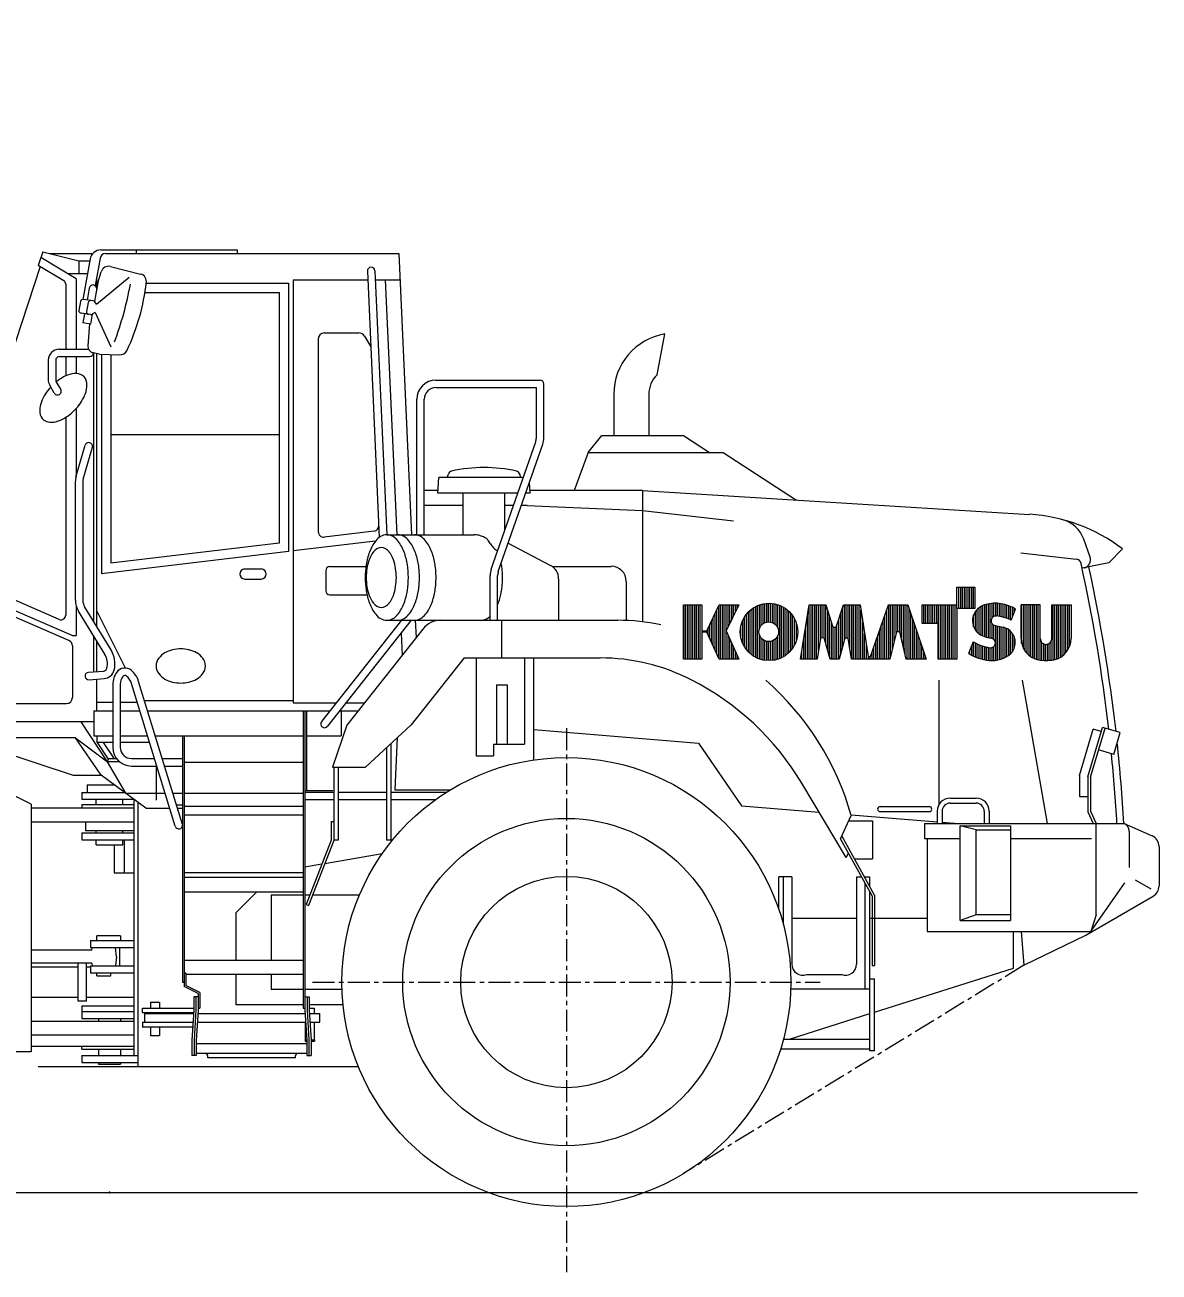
# Model space of a CAD drawing. Header units: millimetres. Extents: x -14999406 to 535, y -382 to 520.
# Drawn here: x 125 to 534.5, y -381.9 to 68.3 of the extents above; entities that cross this region are included whole.
import ezdxf
from ezdxf.enums import TextEntityAlignment as Align

# ---------------------------------------------------------------- set-up
doc = ezdxf.new("R2010")
doc.units = ezdxf.units.MM
doc.header["$LTSCALE"] = 0.25
doc.header["$PDSIZE"] = 1
doc.linetypes.add('CENTER', pattern=[50.8, 31.75, -6.35, 6.35, -6.35])
doc.layers.add('Layer0016', color=7, linetype='Continuous')
doc.layers.add('Layer0024', color=7, linetype='Continuous')
doc.styles.add('dcStyle0', font='txt.shx', dxfattribs={"bigfont": 'bigfont'})
doc.dimstyles.new('dc_Ang01', dxfattribs={"dimtxt": 20, "dimasz": 3.000002, "dimexe": 1, "dimexo": 1, "dimgap": 1.000001, "dimtad": 3, "dimdsep": 46, "dimtxsty": 'dcStyle0', "dimblk1": 'OPEN30', "dimblk2": 'OPEN30', "dimsah": 1, "dimcen": 0.09, "dimclrd": 7, "dimclre": 7, "dimclrt": 7, "dimadec": 0, "dimazin": 2, "dimtfac": 1, "dimtdec": 4, "dimtmove": 0, "dimatfit": 3, "dimfxl": 1, "dimarcsym": 1})

# ---------------------------------------------------------------- blocks, each defined once
blk = doc.blocks.new('DC_GROUP_ＤＸＦ１９_5')
at = {"layer": 'Layer0024', "color": 7, "linetype": 'Continuous', "lineweight": 13}
for centre, radius, start, end in [((180.73, -167.45), 10.48, 103.3485, 119.691), ((181.26, -169.47), 12.56, 89.9244, 103.5527), ((181.29, -169.47), 12.56, 76.4459, 90.0743), ((181.81, -167.45), 10.48, 60.3071, 76.6501), ((177.06, -163.14), 4.71, 142.8458, 179.2174), ((179.08, -164.66), 7.24, 119.3042, 142.9553), ((183.46, -164.66), 7.24, 37.0431, 60.6938), ((185.49, -163.14), 4.71, 0.7824, 37.1526), ((177.06, -163.01), 4.71, 180.7824, 217.1526), ((179.08, -161.49), 7.24, 217.0431, 240.6938), ((183.46, -161.49), 7.24, 299.3042, 322.9553), ((185.49, -163.01), 4.71, 322.8458, 359.2174), ((180.73, -158.7), 10.48, 240.3071, 256.6501), ((181.26, -156.68), 12.56, 256.4459, 270.0743), ((181.29, -156.68), 12.56, 269.9244, 283.5527), ((181.81, -158.7), 10.48, 283.3485, 299.691)]:
    blk.add_arc(centre, radius, start, end, dxfattribs=at)
blk = doc.blocks.new('DC_GROUP_ＤＸＦ１９_6')
at = {"layer": 'Layer0024', "color": 7, "linetype": 'Continuous', "lineweight": 13}
for centre, radius, start, end in [((253.91, -124.11), 3.77, 93.7475, 143.5445), ((253.42, -124.11), 3.77, 36.4564, 86.2567), ((264.9, -130.43), 16.62, 159.9102, 171.2146), ((258.45, -127.96), 9.72, 141.2035, 160.5331), ((248.87, -127.96), 9.72, 19.4668, 38.7976), ((242.43, -130.43), 16.62, 8.7851, 20.0897), ((269.02, -131.14), 20.81, 171.028, 180.0587), ((238.3, -131.14), 20.81, 359.9413, 8.9717), ((269.02, -131.18), 20.81, 179.9413, 188.9717), ((264.9, -131.88), 16.62, 188.7851, 200.0897), ((242.43, -131.88), 16.62, 339.9102, 351.2146), ((238.3, -131.18), 20.81, 351.028, 0.0587), ((258.45, -134.35), 9.72, 199.4668, 218.7976), ((248.87, -134.35), 9.72, 321.2035, 340.5331), ((253.91, -138.2), 3.77, 216.4564, 266.2567), ((253.42, -138.2), 3.77, 273.7475, 323.5445)]:
    blk.add_arc(centre, radius, start, end, dxfattribs=at)
blk = doc.blocks.new('DC_GROUP_ＤＸＦ１９_7')
at = {"layer": 'Layer0024', "color": 7, "linetype": 'Continuous', "lineweight": 13}
for centre, radius, start, end in [((256.01, -121.09), 5.39, 93.7475, 143.5445), ((255.31, -121.09), 5.39, 36.4564, 86.2567), ((262.5, -126.59), 13.89, 141.2035, 160.5331), ((248.82, -126.59), 13.89, 19.4668, 38.7976), ((271.71, -130.12), 23.75, 159.9102, 171.2148), ((239.61, -130.12), 23.75, 8.7851, 20.0897), ((277.61, -131.13), 29.73, 171.0283, 180.0587), ((233.72, -131.13), 29.73, 359.9413, 8.9717), ((277.61, -131.19), 29.73, 179.9413, 188.9717), ((233.72, -131.19), 29.73, 351.0283, 0.0587), ((271.71, -132.2), 23.75, 188.7851, 200.0897), ((239.61, -132.2), 23.75, 339.9102, 351.2148), ((262.5, -135.73), 13.89, 199.4668, 218.7976), ((248.82, -135.73), 13.89, 321.2035, 340.5331), ((256.01, -141.22), 5.39, 216.4564, 266.2567), ((255.31, -141.22), 5.39, 273.7475, 323.5445)]:
    blk.add_arc(centre, radius, start, end, dxfattribs=at)
blk = doc.blocks.new('DC_GROUP_ＤＸＦ１９_11')
at = {"layer": 'Layer0016', "color": 7, "linetype": 'Continuous', "lineweight": 18}
for centre, radius, start, end in [((259.61, -120.06), 4.35, 58.4067, 89.2931), ((258.2, -122.37), 7.06, 39.4388, 58.4629), ((254.76, -125.28), 11.56, 28.1583, 39.7717), ((250.23, -127.76), 16.72, 20.2861, 28.3147), ((245.58, -129.5), 21.69, 14.168, 20.3576), ((241.53, -130.54), 25.87, 9.0163, 14.2051), ((238.58, -131.03), 28.86, 4.3883, 9.0386), ((237.02, -131.15), 30.42, 359.9923, 4.4043), ((238.58, -131.29), 28.86, 350.9598, 355.6103), ((237.02, -131.16), 30.42, 355.5943, 0.0065), ((245.58, -132.81), 21.68, 339.6405, 345.8303), ((241.53, -131.77), 25.87, 345.7933, 350.9821), ((254.76, -137.03), 11.56, 320.2254, 331.8394), ((250.23, -134.56), 16.72, 331.683, 339.712), ((259.61, -142.26), 4.35, 270.7045, 301.5895), ((258.2, -139.94), 7.05, 301.5335, 320.5583)]:
    blk.add_arc(centre, radius, start, end, dxfattribs=at)
blk = doc.blocks.new('DC_GROUP_ＤＸＦ１９_12')
at = {"layer": 'Layer0016', "color": 7, "linetype": 'Continuous', "lineweight": 18}
for centre, radius, start, end in [((144.21, -68.45), 11.04, 101.9068, 118.3434), ((143.19, -63.13), 5.62, 70.7129, 102.9784), ((143.78, -61.08), 3.51, 16.9311, 68.7387), ((147.86, -74.82), 18.39, 137.4493, 147.3202), ((146.55, -73.01), 16.17, 117.9956, 129.2216), ((141.03, -61.83), 6.35, 347.5845, 16.1687), ((144.91, -72.98), 14.91, 147.146, 159.3205), ((131.17, -58.72), 16.78, 322.7822, 333.5995), ((135.54, -60.82), 11.94, 333.306, 348.5115), ((134.86, -71.05), 4.54, 176.9327, 216.8882), ((139.73, -71.11), 9.41, 158.8386, 178.1313), ((130.24, -58.37), 17.71, 303.1919, 313.4424), ((129.43, -57.45), 18.93, 313.3251, 322.9134), ((134.13, -71.28), 3.82, 220.7199, 268.1782), ((134.36, -67.29), 7.82, 267.4267, 290.6319), ((132.51, -61.93), 13.49, 289.9581, 303.4135)]:
    blk.add_arc(centre, radius, start, end, dxfattribs=at)
blk = doc.blocks.new('DC_GROUP_ＤＸＦ１９_13')
at = {"layer": 'Layer0016', "color": 7, "linetype": 'Continuous', "lineweight": 18}
for centre, radius, start, end in [((269.95, -130.82), 27.47, 8.2335, 10.2209), ((268.84, -130.99), 28.6, 6.3257, 8.2349), ((267.95, -131.08), 29.49, 4.4753, 6.3269), ((267.31, -131.14), 30.13, 2.6642, 4.4763), ((266.93, -131.15), 30.52, 0.8761, 2.6652), ((268.85, -131.33), 28.58, 351.7345, 353.6448), ((267.97, -131.23), 29.48, 353.6436, 355.4962), ((267.32, -131.18), 30.12, 355.4951, 357.3078), ((266.93, -131.16), 30.51, 357.3069, 359.0963), ((266.8, -131.16), 30.65, 359.0953, 0.877), ((276.27, -133.05), 20.96, 340.4464, 343.0513), ((274.48, -132.5), 22.84, 343.0481, 345.439), ((272.81, -132.06), 24.56, 345.4365, 347.6595), ((271.29, -131.73), 26.11, 347.6575, 349.7488), ((269.97, -131.49), 27.45, 349.7472, 351.7359), ((278.15, -133.72), 18.97, 337.5722, 340.4507)]:
    blk.add_arc(centre, radius, start, end, dxfattribs=at)
blk = doc.blocks.new('DC_GROUP_ＤＸＦ１９_14')
at = {"layer": 'Layer0016', "color": 7, "linetype": 'Continuous', "lineweight": 18}
for centre, radius, start, end in [((265.61, -120.06), 4.35, 58.4067, 89.2931), ((264.2, -122.37), 7.06, 39.4388, 58.4629), ((260.76, -125.28), 11.56, 28.1583, 39.7717), ((256.23, -127.76), 16.72, 20.2861, 28.3147), ((251.58, -129.5), 21.69, 14.168, 20.3576), ((247.53, -130.54), 25.87, 9.0163, 14.2051), ((244.58, -131.03), 28.86, 4.3883, 9.0386), ((243.02, -131.15), 30.42, 359.9923, 4.4043), ((244.58, -131.29), 28.86, 350.9598, 355.6103), ((243.02, -131.16), 30.42, 355.5943, 0.0065), ((251.58, -132.81), 21.68, 339.6405, 345.8303), ((247.53, -131.77), 25.87, 345.7933, 350.9821), ((260.76, -137.03), 11.56, 320.2254, 331.8394), ((256.23, -134.56), 16.72, 331.683, 339.712), ((265.61, -142.26), 4.35, 270.7045, 301.5895), ((264.2, -139.94), 7.05, 301.5335, 320.5583)]:
    blk.add_arc(centre, radius, start, end, dxfattribs=at)
blk = doc.blocks.new('DC_GROUP_ＤＸＦ１９_15')
at = {"layer": 'Layer0016', "color": 7, "linetype": 'Continuous', "lineweight": 18}
for centre, radius, start, end in [((289.66, -142.68), 3.93, 270.0008, 273.3896), ((289.66, -142.64), 3.96, 273.3912, 276.7539), ((289.65, -142.58), 4.02, 276.7554, 280.067), ((289.64, -142.49), 4.11, 280.0683, 283.3065), ((289.61, -142.38), 4.23, 283.3076, 286.4534), ((289.57, -142.23), 4.38, 286.4542, 289.4925), ((289.51, -142.06), 4.56, 289.4931, 292.4129), ((289.43, -141.87), 4.76, 292.4132, 295.2066), ((289.33, -141.67), 4.99, 295.2068, 297.8704), ((289.21, -141.44), 5.25, 297.8704, 300.4044), ((289.07, -141.2), 5.53, 300.4042, 302.81), ((288.9, -140.94), 5.83, 302.8098, 305.0909), ((288.72, -140.68), 6.16, 305.0906, 307.2511), ((288.51, -140.4), 6.5, 307.2508, 309.2966), ((288.28, -140.12), 6.87, 309.2962, 311.2341), ((288.03, -139.83), 7.25, 311.2337, 313.0699)]:
    blk.add_arc(centre, radius, start, end, dxfattribs=at)
blk = doc.blocks.new('DC_GROUP_ＤＸＦ１９_16')
at = {"layer": 'Layer0016', "color": 7, "linetype": 'Continuous', "lineweight": 18}
for centre, radius, start, end in [((287.05, -124.01), 8.3, 77.419, 90.0002), ((287.06, -123.95), 8.23, 64.757, 77.4401), ((288.23, -121.62), 5.63, 46.7837, 65.3309), ((287.24, -122.17), 6.71, 28.343, 43.8953), ((299.73, -115.43), 7.48, 208.3703, 222.335), ((298.54, -116.08), 6.17, 225.3264, 242.2463)]:
    blk.add_arc(centre, radius, start, end, dxfattribs=at)
blk = doc.blocks.new('DC_GROUP_ＤＸＦ１９_17')
at = {"layer": 'Layer0016', "color": 7, "linetype": 'Continuous', "lineweight": 18}
for p, q in [((495.79, -153.22), (495.79, -141.02)), ((495.79, -141.02), (502.74, -141.02))]:
    blk.add_line(p, q, dxfattribs=at)
blk = doc.blocks.new('DC_GROUP_ＤＸＦ１９_18')
at = {"layer": 'Layer0016', "color": 7, "linetype": 'Continuous', "lineweight": 18}
blk.add_line((484.67, -153.11), (484.67, -141.02), dxfattribs=at)
blk = doc.blocks.new('DC_GROUP_ＤＸＦ１９_19')
at = {"layer": 'Layer0016', "color": 7, "linetype": 'Continuous', "lineweight": 18}
blk.add_line((502.74, -141.02), (502.74, -153.11), dxfattribs=at)
blk = doc.blocks.new('DC_GROUP_ＤＸＦ１９_20')
at = {"layer": 'Layer0016', "color": 7, "linetype": 'Continuous', "lineweight": 18}
for p, q in [((461.44, -141.02), (461.44, -134.62)), ((461.44, -134.62), (467.96, -134.62)), ((467.96, -134.62), (467.96, -142.34)), ((449.02, -147.81), (449.02, -141.02)), ((449.02, -141.02), (461.44, -141.02)), ((467.96, -142.34), (461.44, -142.34)), ((461.44, -142.34), (461.44, -160.58)), ((454.7, -147.81), (449.02, -147.81)), ((454.7, -160.58), (454.7, -147.81)), ((461.44, -160.58), (454.7, -160.58))]:
    blk.add_line(p, q, dxfattribs=at)
blk = doc.blocks.new('DC_GROUP_ＤＸＦ１９_21')
at = {"layer": 'Layer0016', "color": 7, "linetype": 'Continuous', "lineweight": 18}
for p, q in [((405.07, -160.58), (408.16, -141.02)), ((408.16, -141.02), (414.22, -141.02)), ((414.22, -141.02), (416.68, -149.07)), ((417.91, -149.08), (420.5, -141.02)), ((420.5, -141.02), (426.57, -141.02)), ((426.57, -141.02), (429.5, -159.65)), ((430.32, -159.72), (436.77, -141.02)), ((436.77, -141.02), (443.81, -141.02)), ((443.81, -141.02), (450.42, -160.58)), ((412.3, -153.02), (411.02, -160.58)), ((413.58, -152.98), (412.3, -153.02)), ((415.72, -160.58), (413.58, -152.98)), ((416.68, -149.07), (417.91, -149.08)), ((421.01, -152.99), (419.05, -160.58)), ((422.25, -153.03), (421.01, -152.99)), ((423.44, -160.58), (422.25, -153.03)), ((439.67, -150.79), (437.33, -160.58)), ((440.91, -150.79), (439.67, -150.79)), ((443.24, -160.58), (440.91, -150.79)), ((411.02, -160.58), (405.07, -160.58)), ((419.05, -160.58), (415.72, -160.58)), ((437.33, -160.58), (423.44, -160.58)), ((429.5, -159.65), (430.32, -159.72)), ((450.42, -160.58), (443.24, -160.58))]:
    blk.add_line(p, q, dxfattribs=at)
blk = doc.blocks.new('DC_GROUP_ＤＸＦ１９_22')
at = {"layer": 'Layer0016', "color": 7, "linetype": 'Continuous', "lineweight": 18}
for p, q in [((491.62, -141.02), (484.67, -141.02)), ((491.62, -153.22), (491.62, -141.02))]:
    blk.add_line(p, q, dxfattribs=at)
blk = doc.blocks.new('DC_GROUP_ＤＸＦ１９_23')
at = {"layer": 'Layer0016', "color": 7, "linetype": 'Continuous', "lineweight": 18}
for p, q in [((362.74, -160.58), (362.74, -141.02)), ((362.74, -141.02), (369.39, -141.02)), ((369.39, -141.02), (369.39, -150.34)), ((371.27, -150.34), (375.63, -141.02)), ((375.63, -141.02), (382.77, -141.02)), ((382.77, -141.02), (378.23, -150.4)), ((369.39, -150.34), (371.27, -150.34)), ((371.27, -150.91), (369.39, -150.91)), ((369.39, -150.91), (369.39, -160.58)), ((375.63, -160.58), (371.27, -150.91)), ((378.23, -150.4), (382.77, -160.58)), ((369.39, -160.58), (362.74, -160.58)), ((382.77, -160.58), (375.63, -160.58))]:
    blk.add_line(p, q, dxfattribs=at)
blk = doc.blocks.new('DC_GROUP_ＤＸＦ１９_4')
at = {"layer": 'Layer0024', "color": 7, "linetype": 'Continuous', "lineweight": 18}
for p, q in [((152.44, -12.85), (201.58, -12.85)), ((165.12, -12.85), (165.12, -14.21)), ((201.58, -12.85), (201.58, -14.21)), ((131.4, -13.58), (129.8, -18.46)), ((143.5, -23.34), (130.73, -15.64)), ((131.4, -13.58), (144.48, -16.83)), ((133.93, -14.21), (149.44, -14.21)), ((144.48, -16.83), (144.48, -21.42)), ((144.48, -16.83), (148.38, -16.83)), ((148.51, -16.13), (145.85, -30.77)), ((152.12, -15.85), (150.32, -25.75)), ((154.08, -14.21), (260.04, -14.21)), ((260.04, -14.21), (264.57, -115.71)), ((130.49, -18.87), (94.06, -129.72)), ((139.06, -24.04), (129.8, -18.46)), ((140.31, -21.42), (147.55, -21.42)), ((151.33, -24.71), (152.52, -20.77)), ((155.85, -18.88), (166.73, -21.58)), ((248.66, -20.52), (252.95, -116.68)), ((251.36, -20.4), (255.61, -115.71)), ((139.74, -25.24), (139.74, -48.7)), ((143.5, -23.34), (143.5, -48.7)), ((148.23, -26.63), (147.44, -30.99)), ((151.33, -24.7), (150.12, -31.37)), ((150.85, -32.48), (162.68, -22.74)), ((150.86, -22.75), (150.86, -27.51)), ((168.98, -24.83), (220.17, -24.83)), ((220.17, -24.83), (220.17, -121.73)), ((221.83, -23.73), (248.8, -23.73)), ((221.83, -23.94), (221.83, -176.23)), ((251.51, -23.73), (260.46, -23.73)), ((255.11, -23.73), (259.22, -115.71)), ((149.65, -31.3), (146.08, -30.8)), ((168.4, -28.23), (216.77, -28.23)), ((216.77, -28.23), (216.77, -118.71)), ((145.07, -31.52), (144.49, -34.71)), ((148.67, -36.25), (145.25, -35.76)), ((146.54, -35.94), (145.95, -39.19)), ((147.81, -31.91), (147.23, -35.1)), ((150.32, -35.44), (149.29, -36.11)), ((150.85, -32.48), (150.25, -31.66)), ((150.32, -35.44), (156.01, -47.91)), ((148.61, -39.67), (145.95, -39.19)), ((148.27, -39.61), (147.71, -47.5)), ((149.25, -36.13), (148.61, -39.67)), ((230.92, -44.99), (230.92, -114.67)), ((233.04, -42.86), (245.5, -42.86)), ((247.61, -44.07), (249.88, -47.91)), ((353.26, -57.93), (356.1, -43.21)), ((137.4, -48.7), (147.93, -48.7)), ((133.4, -52.7), (133.4, -59.74)), ((136.1, -52.7), (136.1, -59.74)), ((137.4, -51.4), (148.35, -51.4)), ((139.74, -51.4), (139.74, -58.36)), ((143.5, -51.4), (143.5, -57.51)), ((151.95, -50.52), (149.62, -50.03)), ((149.7, -50.05), (149.7, -146.92)), ((150.86, -50.29), (150.86, -148.81)), ((151.95, -50.52), (159, -50.78)), ((152.65, -50.54), (152.65, -129.76)), ((156.05, -50.67), (156.05, -125.93)), ((135.58, -64.56), (133.94, -61.74)), ((137.91, -63.2), (136.27, -60.39)), ((273.4, -59.87), (311, -59.87)), ((273.4, -62.57), (309.65, -62.57)), ((309.65, -80.76), (309.65, -62.57)), ((312.35, -80.76), (312.35, -61.22)), ((266.5, -115.71), (266.5, -66.78)), ((269.2, -115.71), (269.2, -66.78)), ((337.61, -64.96), (337.61, -79.91)), ((350.27, -64.96), (350.27, -79.91)), ((143.5, -70.12), (143.5, -94.66)), ((139.74, -73.31), (139.74, -144.69)), ((156.05, -79.48), (216.77, -79.48)), ((328.33, -85.98), (333.26, -79.91)), ((333.26, -79.91), (362.83, -79.91)), ((362.83, -79.91), (372.19, -85.98)), ((143.43, -94.91), (146.74, -83.39)), ((146.02, -95.65), (149.33, -84.14)), ((293.37, -128.14), (309.42, -82.15)), ((295.91, -129.03), (311.96, -83.04)), ((328.33, -85.98), (323.26, -99.79)), ((328.33, -85.98), (377.05, -85.98)), ((377.05, -85.98), (403.59, -103.19)), ((277.43, -95.06), (277.88, -93.8)), ((304.09, -95.06), (303.64, -93.8)), ((143.19, -96.57), (143.19, -139.32)), ((145.89, -96.57), (145.89, -139.32)), ((274.14, -100.74), (274.46, -95.06)), ((304.91, -95.06), (274.49, -95.06)), ((307.38, -100.74), (307.16, -96.81)), ((274.19, -99.79), (269.2, -99.79)), ((302.93, -100.74), (274.14, -100.74)), ((283.18, -115.71), (283.18, -100.74)), ((298.33, -113.91), (298.33, -100.74)), ((307.38, -100.74), (305.79, -100.74)), ((348, -99.79), (307.32, -99.79)), ((348, -99.79), (348, -147.14)), ((348, -99.79), (487.7, -108.34)), ((283.18, -105.19), (269.2, -105.19)), ((301.37, -105.19), (298.33, -105.19)), ((306.29, -105.19), (304.23, -105.19)), ((306.29, -105.19), (348, -106.96)), ((348, -106.96), (380.85, -110.64)), ((251.08, -114.42), (233.04, -116.56)), ((255.66, -115.71), (287.05, -115.71)), ((216.77, -118.71), (156.05, -125.93)), ((251.6, -117.99), (221.83, -121.53)), ((299.51, -118.72), (314.8, -126.79)), ((509.59, -123.82), (507.31, -117.32)), ((521.26, -120.81), (516.32, -125.81)), ((220.17, -121.73), (152.65, -129.76)), ((220.17, -121.73), (152.65, -129.76)), ((484.56, -122.27), (504.61, -124.52)), ((516.32, -125.81), (506.72, -127.82)), ((137.36, -146.25), (94.69, -127.8)), ((204.36, -128.06), (210.32, -128.06)), ((233.61, -128.66), (233.61, -135.9)), ((235.11, -127.16), (248.15, -127.16)), ((292.98, -146.6), (292.98, -130.42)), ((295.68, -146.6), (295.68, -130.42)), ((315.34, -127.12), (336.67, -127.12)), ((142.03, -152.09), (94.55, -131.56)), ((204.36, -131.7), (210.32, -131.7)), ((317.68, -131.57), (317.68, -146.6)), ((342.11, -132.56), (342.11, -146.66)), ((461.54, -142.34), (461.54, -134.62)), ((462.21, -142.34), (462.21, -134.62)), ((462.88, -142.34), (462.88, -134.62)), ((463.54, -142.34), (463.54, -134.62)), ((464.21, -142.34), (464.21, -134.62)), ((464.88, -142.34), (464.88, -134.62)), ((465.54, -142.34), (465.54, -134.62)), ((466.21, -142.34), (466.21, -134.62)), ((466.88, -142.34), (466.88, -134.62)), ((467.54, -142.34), (467.54, -134.62)), ((140.86, -153.87), (101.79, -136.98)), ((235.11, -137.4), (248.55, -137.4)), ((143.5, -141.48), (143.5, -152.09)), ((153.86, -158.84), (144.33, -143.33)), ((156.07, -157.29), (146.63, -141.91)), ((150.86, -143.01), (161.21, -163.81)), ((362.86, -160.58), (362.86, -141.02)), ((363.53, -160.58), (363.53, -141.02)), ((364.2, -160.58), (364.2, -141.02)), ((364.86, -160.58), (364.86, -141.02)), ((365.53, -160.58), (365.53, -141.02)), ((366.2, -160.58), (366.2, -141.02)), ((366.86, -160.58), (366.86, -141.02)), ((367.53, -160.58), (367.53, -141.02)), ((368.2, -160.58), (368.2, -141.02)), ((368.86, -160.58), (368.86, -141.02)), ((374.2, -157.41), (374.2, -144.08)), ((374.86, -158.89), (374.86, -142.65)), ((375.53, -160.37), (375.53, -141.22)), ((376.2, -160.58), (376.2, -141.02)), ((376.87, -160.58), (376.87, -141.02)), ((377.53, -160.58), (377.53, -141.02)), ((378.2, -160.58), (378.2, -141.02)), ((378.87, -149.1), (378.87, -141.02)), ((379.53, -147.72), (379.53, -141.02)), ((380.2, -146.34), (380.2, -141.02)), ((380.87, -144.96), (380.87, -141.02)), ((381.53, -143.58), (381.53, -141.02)), ((382.2, -142.2), (382.2, -141.02)), ((386.2, -157.99), (386.2, -143.61)), ((386.87, -158.62), (386.87, -142.98)), ((387.53, -159.15), (387.53, -142.45)), ((388.2, -159.6), (388.2, -142)), ((388.87, -159.98), (388.87, -141.62)), ((389.53, -160.3), (389.53, -141.3)), ((390.2, -149.54), (390.2, -141.04)), ((390.87, -148.38), (390.87, -140.83)), ((391.53, -147.78), (391.53, -140.66)), ((392.2, -147.42), (392.2, -140.55)), ((392.87, -147.22), (392.87, -140.47)), ((393.53, -147.15), (393.53, -140.44)), ((394.2, -147.2), (394.2, -140.46)), ((394.87, -147.39), (394.87, -140.51)), ((395.53, -147.74), (395.53, -140.62)), ((396.2, -148.31), (396.2, -140.76)), ((396.87, -149.37), (396.87, -140.95)), ((397.53, -160.4), (397.53, -141.2)), ((398.2, -160.11), (398.2, -141.49)), ((398.87, -159.75), (398.87, -141.85)), ((399.53, -159.33), (399.53, -142.27)), ((400.2, -158.83), (400.2, -142.77)), ((400.87, -158.23), (400.87, -143.37)), ((408.2, -160.58), (408.2, -141.02)), ((408.87, -160.58), (408.87, -141.02)), ((409.54, -160.58), (409.54, -141.02)), ((410.2, -160.58), (410.2, -141.02)), ((410.87, -160.58), (410.87, -141.02)), ((411.54, -157.53), (411.54, -141.02)), ((412.2, -153.58), (412.2, -141.02)), ((412.87, -153), (412.87, -141.02)), ((413.54, -152.98), (413.54, -141.02)), ((414.2, -155.2), (414.2, -141.02)), ((414.87, -157.57), (414.87, -143.13)), ((419.54, -158.71), (419.54, -144.02)), ((420.2, -156.12), (420.2, -141.95)), ((420.87, -153.53), (420.87, -141.02)), ((421.54, -153), (421.54, -141.02)), ((422.2, -153.03), (422.2, -141.02)), ((422.87, -156.96), (422.87, -141.02)), ((423.54, -160.58), (423.54, -141.02)), ((424.2, -160.58), (424.2, -141.02)), ((424.87, -160.58), (424.87, -141.02)), ((425.54, -160.58), (425.54, -141.02)), ((426.2, -160.58), (426.2, -141.02)), ((426.87, -160.58), (426.87, -142.95)), ((436.21, -160.58), (436.21, -142.64)), ((436.87, -160.58), (436.87, -141.02)), ((437.54, -159.72), (437.54, -141.02)), ((438.21, -156.93), (438.21, -141.02)), ((438.87, -154.13), (438.87, -141.02)), ((439.54, -151.34), (439.54, -141.02)), ((440.21, -150.79), (440.21, -141.02)), ((440.87, -150.79), (440.87, -141.02)), ((441.54, -153.44), (441.54, -141.02)), ((442.21, -156.23), (442.21, -141.02)), ((442.87, -159.03), (442.87, -141.02)), ((443.54, -160.58), (443.54, -141.02)), ((444.21, -160.58), (444.21, -142.18)), ((449.54, -147.81), (449.54, -141.02)), ((450.21, -147.81), (450.21, -141.02)), ((450.87, -147.81), (450.87, -141.02)), ((451.54, -147.81), (451.54, -141.02)), ((452.21, -147.81), (452.21, -141.02)), ((452.87, -147.81), (452.87, -141.02)), ((453.54, -147.81), (453.54, -141.02)), ((454.21, -147.81), (454.21, -141.02)), ((454.87, -160.58), (454.87, -141.02)), ((455.54, -160.58), (455.54, -141.02)), ((456.21, -160.58), (456.21, -141.02)), ((456.88, -160.58), (456.88, -141.02)), ((457.54, -160.58), (457.54, -141.02)), ((458.21, -160.58), (458.21, -141.02)), ((458.88, -160.58), (458.88, -141.02)), ((459.54, -160.58), (459.54, -141.02)), ((460.21, -160.58), (460.21, -141.02)), ((460.88, -160.58), (460.88, -141.02)), ((468.21, -150.21), (468.21, -143.37)), ((468.88, -151.02), (468.88, -142.57)), ((469.54, -151.52), (469.54, -141.99)), ((470.21, -151.87), (470.21, -141.55)), ((470.88, -152.18), (470.88, -141.23)), ((471.54, -152.44), (471.54, -141)), ((472.21, -152.66), (472.21, -140.83)), ((472.88, -152.84), (472.88, -140.68)), ((473.54, -152.98), (473.54, -140.57)), ((474.21, -145.7), (474.21, -140.49)), ((474.88, -145.18), (474.88, -140.45)), ((475.54, -145.04), (475.54, -140.44)), ((476.21, -145.1), (476.21, -140.47)), ((476.88, -145.19), (476.88, -140.52)), ((477.54, -145.32), (477.54, -140.61)), ((478.21, -145.48), (478.21, -140.74)), ((478.88, -145.66), (478.88, -140.9)), ((479.54, -145.88), (479.54, -141.11)), ((480.21, -146.14), (480.21, -141.35)), ((480.88, -146.43), (480.88, -141.63)), ((481.05, -146.51), (482.63, -142.59)), ((481.54, -145.28), (481.54, -141.95)), ((482.21, -143.63), (482.21, -142.33)), ((484.88, -154.92), (484.88, -141.02)), ((485.55, -156.73), (485.55, -141.02)), ((486.21, -157.81), (486.21, -141.02)), ((486.88, -158.6), (486.88, -141.02)), ((487.55, -159.22), (487.55, -141.02)), ((488.21, -159.72), (488.21, -141.02)), ((488.88, -160.11), (488.88, -141.02)), ((489.55, -160.43), (489.55, -141.02)), ((490.21, -160.67), (490.21, -141.02)), ((490.88, -160.85), (490.88, -141.02)), ((491.55, -160.95), (491.55, -141.02)), ((496.21, -160.91), (496.21, -141.02)), ((496.88, -160.77), (496.88, -141.02)), ((497.55, -160.55), (497.55, -141.02)), ((498.21, -160.27), (498.21, -141.02)), ((498.88, -159.92), (498.88, -141.02)), ((499.55, -159.47), (499.55, -141.02)), ((500.21, -158.91), (500.21, -141.02)), ((500.88, -158.21), (500.88, -141.02)), ((501.55, -157.29), (501.55, -141.02)), ((502.21, -155.95), (502.21, -141.02)), ((260.98, -146.6), (232.08, -183.19)), ((264.42, -146.6), (234.2, -184.86)), ((255.66, -146.6), (339.1, -146.6)), ((265.94, -146.6), (266.22, -152.83)), ((275.17, -146.6), (339.1, -146.6)), ((297.06, -146.6), (297.06, -160.19)), ((372.2, -152.97), (372.2, -148.36)), ((372.86, -154.45), (372.86, -146.93)), ((373.53, -155.93), (373.53, -145.5)), ((384.2, -155.03), (384.2, -146.58)), ((384.87, -156.28), (384.87, -145.32)), ((385.53, -157.23), (385.53, -144.37)), ((401.53, -157.52), (401.53, -144.08)), ((402.2, -156.65), (402.2, -144.95)), ((402.87, -155.53), (402.87, -146.07)), ((403.54, -153.91), (403.54, -147.69)), ((407.54, -160.58), (407.54, -144.96)), ((415.54, -159.94), (415.54, -145.32)), ((416.2, -160.58), (416.2, -147.5)), ((418.2, -160.58), (418.2, -148.16)), ((418.87, -160.58), (418.87, -146.09)), ((427.54, -160.58), (427.54, -147.18)), ((434.21, -160.58), (434.21, -148.44)), ((434.87, -160.58), (434.87, -146.51)), ((435.54, -160.58), (435.54, -144.58)), ((444.87, -160.58), (444.87, -144.16)), ((445.54, -160.58), (445.54, -146.13)), ((446.21, -160.58), (446.21, -148.11)), ((467.54, -148.95), (467.54, -144.64)), ((474.21, -153.12), (474.21, -147.83)), ((474.88, -153.52), (474.88, -148.34)), ((475.28, -148.46), (478.16, -149.1)), ((475.54, -161.06), (475.54, -148.52)), ((142.03, -152.09), (143.5, -152.09)), ((149.7, -152.08), (149.7, -165.25)), ((268.64, -149.76), (241.22, -184.48)), ((260.8, -151.19), (261.16, -159.23)), ((369.53, -150.91), (369.53, -150.34)), ((370.2, -150.91), (370.2, -150.34)), ((370.86, -150.91), (370.86, -150.34)), ((371.53, -151.49), (371.53, -149.78)), ((378.87, -160.58), (378.87, -151.82)), ((383.53, -152.99), (383.53, -148.61)), ((390.2, -160.56), (390.2, -151.89)), ((390.87, -160.78), (390.87, -153.04)), ((396.87, -160.65), (396.87, -152.06)), ((406.87, -160.58), (406.87, -149.19)), ((416.87, -160.58), (416.87, -149.07)), ((417.54, -160.58), (417.54, -149.08)), ((428.2, -160.58), (428.2, -151.41)), ((432.87, -160.58), (432.87, -152.31)), ((433.54, -160.58), (433.54, -150.37)), ((446.87, -160.58), (446.87, -150.08)), ((447.54, -160.58), (447.54, -152.05)), ((476.21, -160.95), (476.21, -148.67)), ((476.88, -160.8), (476.88, -148.81)), ((477.54, -160.59), (477.54, -148.96)), ((478.16, -149.1), (478.22, -149.11)), ((478.21, -160.34), (478.21, -149.11)), ((478.88, -160.02), (478.88, -149.31)), ((479.54, -159.65), (479.54, -149.6)), ((480.21, -159.2), (480.21, -150.01)), ((480.88, -158.67), (480.88, -150.56)), ((481.54, -157.9), (481.54, -151.34)), ((482.21, -156.66), (482.21, -152.57)), ((142.13, -155.8), (142.13, -174.52)), ((150.86, -153.96), (150.86, -165.15)), ((379.53, -160.58), (379.53, -153.32)), ((380.2, -160.58), (380.2, -154.81)), ((380.87, -160.58), (380.87, -156.31)), ((391.53, -160.94), (391.53, -153.64)), ((392.2, -161.05), (392.2, -154)), ((392.87, -161.13), (392.87, -154.21)), ((393.53, -161.16), (393.53, -154.28)), ((394.2, -161.14), (394.2, -154.22)), ((394.87, -161.09), (394.87, -154.03)), ((395.53, -160.99), (395.53, -153.68)), ((396.2, -160.84), (396.2, -153.11)), ((406.2, -160.58), (406.2, -153.42)), ((428.87, -160.58), (428.87, -155.63)), ((431.54, -160.58), (431.54, -156.17)), ((432.21, -160.58), (432.21, -154.24)), ((448.21, -160.58), (448.21, -154.03)), ((448.87, -160.58), (448.87, -156)), ((467.43, -154.36), (465.72, -158.6)), ((466.21, -158.89), (466.21, -157.39)), ((466.88, -159.25), (466.88, -155.74)), ((467.54, -159.57), (467.54, -154.43)), ((468.21, -159.85), (468.21, -154.8)), ((468.88, -160.11), (468.88, -155.14)), ((469.54, -160.34), (469.54, -155.43)), ((470.21, -160.53), (470.21, -155.69)), ((470.88, -160.7), (470.88, -155.92)), ((471.54, -160.84), (471.54, -156.12)), ((472.21, -160.96), (472.21, -156.28)), ((472.88, -161.05), (472.88, -156.42)), ((473.54, -161.11), (473.54, -156.52)), ((474.21, -161.14), (474.21, -156.43)), ((474.88, -161.12), (474.88, -156.03)), ((492.21, -161.03), (492.21, -154.68)), ((492.88, -161.07), (492.88, -155.14)), ((493.55, -161.09), (493.55, -155.3)), ((494.21, -161.08), (494.21, -155.24)), ((494.88, -161.05), (494.88, -154.94)), ((495.55, -160.99), (495.55, -154.2)), ((283.53, -160.19), (264.45, -184.35)), ((283.53, -160.19), (284.52, -160.19)), ((283.53, -160.19), (332.67, -160.19)), ((287.91, -160.19), (287.91, -195.49)), ((305.4, -160.19), (305.4, -191.27)), ((308.76, -197.01), (308.76, -160.19)), ((381.53, -160.58), (381.53, -157.8)), ((382.2, -160.58), (382.2, -159.3)), ((405.54, -160.58), (405.54, -157.65)), ((429.54, -160.58), (429.54, -159.65)), ((430.21, -160.58), (430.21, -159.71)), ((430.87, -160.58), (430.87, -158.11)), ((449.54, -160.58), (449.54, -157.97)), ((450.21, -160.58), (450.21, -159.95)), ((147.95, -165.38), (153.34, -164.96)), ((148.16, -168.08), (153.55, -167.65)), ((150.86, -167.86), (150.86, -179.33)), ((156.71, -169.69), (156.71, -192.46)), ((159.41, -169.69), (159.41, -192.46)), ((179.28, -220.93), (163.47, -169.44)), ((181.92, -220.33), (166.05, -168.65)), ((295.23, -169.84), (299.1, -169.84)), ((295.23, -169.84), (295.23, -191.27)), ((299.1, -169.84), (299.1, -191.27)), ((455.1, -212.99), (455.1, -168.18)), ((494.21, -219.93), (485.15, -168.18)), ((168.17, -175.54), (221.83, -175.54)), ((100.49, -176.64), (140, -176.64)), ((149.86, -179.33), (149.86, -188.32)), ((149.86, -179.33), (156.71, -179.33)), ((150.86, -176.18), (156.71, -176.18)), ((159.41, -176.18), (165.54, -176.18)), ((159.41, -179.33), (166.51, -179.33)), ((169.33, -179.33), (235.13, -179.33)), ((221.83, -176.36), (237.48, -176.36)), ((225.49, -179.33), (225.49, -286.58)), ((226.09, -179.33), (226.09, -287.4)), ((226.69, -179.33), (226.69, -208.13)), ((238.57, -179.33), (245.29, -179.33)), ((239.14, -179.33), (239.14, -188.32)), ((240.92, -176.36), (247.63, -176.36)), ((149.86, -183.2), (92.75, -183.2)), ((154.83, -197.7), (145.25, -183.2)), ((241.22, -184.48), (236.1, -199.6)), ((264.45, -184.35), (247.92, -199.6)), ((143.23, -189.02), (102.06, -189.02)), ((152.47, -202.5), (143.23, -189.02)), ((143.23, -189.02), (154.83, -197.7)), ((149.86, -188.32), (156.71, -188.32)), ((150.92, -188.32), (150.92, -190.33)), ((159.41, -188.32), (169.26, -188.32)), ((172.09, -188.32), (225.49, -188.32)), ((181.92, -188.32), (181.92, -277.28)), ((182.52, -188.32), (182.52, -278.85)), ((226.69, -188.32), (239.14, -188.32)), ((258.67, -207.82), (259.56, -188.86)), ((308.76, -186.06), (368.21, -190.9)), ((505.76, -202.68), (510.76, -185.84)), ((508.76, -203.11), (514.07, -185.24)), ((509.76, -203.26), (515.03, -185.52)), ((513.64, -186.69), (510.76, -185.84)), ((520.51, -187.15), (514.07, -185.24)), ((518.17, -195.04), (520.51, -187.15)), ((102.04, -189.19), (142.42, -202.5)), ((155.11, -196.68), (150.92, -190.33)), ((156.71, -190.66), (151.14, -190.66)), ((157.37, -196.66), (153.41, -190.66)), ((169.98, -190.66), (159.41, -190.66)), ((255.53, -192.58), (255.53, -225.93)), ((257.13, -191.1), (257.13, -225.93)), ((294.24, -191.27), (305.4, -191.27)), ((294.24, -191.27), (294.24, -195.49)), ((368.21, -190.9), (383.68, -213.63)), ((518.17, -195.04), (512.68, -193.42)), ((154.83, -197.7), (155.11, -196.67)), ((161.38, -209.01), (154.83, -197.7)), ((159.21, -197.7), (154.83, -197.7)), ((158.18, -196.66), (155.11, -196.66)), ((163.46, -196.5), (171.78, -196.5)), ((174.6, -196.5), (181.92, -196.5)), ((182.52, -197.85), (225.49, -197.85)), ((287.91, -195.49), (294.24, -195.49)), ((142.42, -202.5), (152.47, -202.5)), ((168.67, -214.44), (152.47, -202.5)), ((163.46, -199.2), (172.61, -199.2)), ((172.39, -199.2), (172.39, -211.51)), ((175.43, -199.2), (181.92, -199.2)), ((236.1, -199.6), (247.92, -199.6)), ((236.53, -199.6), (236.53, -226.11)), ((238.13, -199.6), (238.13, -225.93)), ((127.28, -212.97), (109.69, -204.24)), ((147.43, -206.03), (147.43, -208.73)), ((147.43, -206.03), (157.26, -206.03)), ((421.56, -232.29), (405.47, -205.37)), ((505.76, -202.68), (505.76, -210.24)), ((508.76, -203.11), (508.76, -215.7)), ((509.76, -203.26), (509.76, -215.48)), ((145.55, -208.73), (160.92, -208.73)), ((145.55, -208.73), (145.55, -211.19)), ((145.55, -211.19), (164.26, -211.19)), ((150.71, -213.12), (150.71, -211.19)), ((160.29, -213.12), (160.29, -211.19)), ((161.38, -209.01), (175.62, -209.01)), ((164.32, -211.24), (164.32, -303.68)), ((178.44, -209.01), (181.92, -209.01)), ((182.52, -209.01), (225.49, -209.01)), ((236.16, -208.13), (226.09, -208.13)), ((226.09, -208.66), (236.53, -208.66)), ((226.09, -211.28), (236.53, -211.28)), ((238.13, -208.66), (255.53, -208.66)), ((238.13, -211.28), (255.53, -211.28)), ((257.13, -208.66), (277.24, -208.66)), ((257.13, -211.28), (273.35, -211.28)), ((258.52, -207.82), (278.6, -207.82)), ((459.11, -210.79), (468.43, -210.79)), ((505.76, -210.24), (508.76, -210.24)), ((127.28, -212.97), (127.28, -302.42)), ((164.32, -214.39), (127.28, -214.39)), ((145.55, -213.12), (164.32, -213.12)), ((145.55, -213.12), (145.55, -214.35)), ((165.72, -212.27), (165.72, -307.69)), ((168.67, -214.44), (177.16, -214.44)), ((181.92, -213.35), (179.77, -213.35)), ((180.11, -214.44), (181.92, -214.44)), ((225.49, -213.83), (182.52, -213.83)), ((383.68, -213.63), (411.76, -215.89)), ((433.79, -213.84), (451.56, -213.84)), ((433.79, -215.64), (451.56, -215.64)), ((454.36, -215.53), (454.36, -219.93)), ((456.16, -215.53), (456.16, -219.93)), ((459.11, -212.59), (468.43, -212.59)), ((471.37, -215.53), (471.37, -219.93)), ((473.17, -215.53), (473.17, -219.93)), ((508.76, -215.7), (510.68, -219.93)), ((509.76, -215.48), (511.78, -219.93)), ((164.32, -219.49), (127.28, -219.49)), ((146.9, -219.33), (146.9, -222.56)), ((225.49, -216.99), (182.52, -216.99)), ((235.57, -219.25), (235.57, -225.93)), ((235.57, -219.25), (236.53, -219.25)), ((419.5, -225.54), (423.36, -217.11)), ((422.49, -219), (431.06, -219)), ((423.27, -216.81), (454.36, -219.31)), ((431.06, -219), (431.06, -232.69)), ((449.83, -219.93), (510.12, -219.93)), ((449.83, -219.93), (449.83, -225.32)), ((456.16, -219.45), (462.09, -219.93)), ((510.12, -219.93), (521.81, -219.93)), ((511.78, -252.92), (511.78, -219.93)), ((521.81, -219.93), (521.93, -219.98)), ((521.93, -219.98), (531.99, -224.41)), ((145.55, -223.32), (164.3, -223.32)), ((145.55, -223.32), (145.55, -225.84)), ((164.3, -222.56), (146.9, -222.56)), ((150.71, -223.32), (150.71, -222.56)), ((160.29, -223.32), (160.29, -222.56)), ((431.8, -245.88), (419.99, -224.46)), ((468.43, -222.19), (462.66, -220.75)), ((462.66, -220.75), (480.91, -220.75)), ((462.66, -254.98), (462.66, -220.75)), ((468.43, -252.92), (468.43, -222.19)), ((468.43, -222.19), (480.91, -222.19)), ((480.91, -220.75), (480.91, -254.98)), ((523.73, -222.72), (523.73, -235.89)), ((145.55, -225.84), (164.32, -225.84)), ((150.71, -227.71), (150.71, -225.84)), ((150.71, -227.71), (160.29, -227.71)), ((157.2, -227.71), (157.2, -237.79)), ((160.29, -227.71), (160.29, -225.84)), ((160.81, -225.84), (160.81, -237.93)), ((235.57, -225.93), (226.49, -249.23)), ((236.53, -226.11), (227.38, -249.58)), ((238.13, -225.93), (236.53, -225.93)), ((257.13, -225.93), (255.53, -225.93)), ((430.85, -246.13), (419.5, -225.54)), ((449.83, -225.32), (462.66, -225.32)), ((450.76, -225.32), (450.76, -259)), ((480.91, -225.32), (510.12, -225.32)), ((534.5, -228.25), (534.5, -242.54)), ((254.01, -230.86), (233.26, -234.49)), ((421.56, -232.29), (422.31, -230.65)), ((424.53, -232.69), (431.06, -232.69)), ((164.32, -237.93), (157.2, -237.93)), ((225.49, -237.82), (182.52, -237.82)), ((232.16, -234.69), (226.09, -235.75)), ((225.49, -239.45), (182.52, -239.45)), ((397.15, -250.85), (397.15, -239.18)), ((401.9, -239.18), (397.15, -239.18)), ((398.85, -256.42), (398.85, -239.18)), ((401.9, -239.18), (401.9, -270.78)), ((425.29, -239.18), (427.02, -239.18)), ((425.29, -239.18), (425.29, -270.78)), ((428.11, -239.18), (430.03, -239.18)), ((428.34, -239.59), (428.34, -239.18)), ((428.34, -279.69), (428.34, -241.57)), ((430.03, -242.67), (430.03, -239.18)), ((509.89, -259), (522.11, -241.43)), ((525.9, -240.35), (531.53, -243.54)), ((225.49, -244.76), (182.52, -244.76)), ((201.14, -252.18), (208.57, -244.76)), ((213.89, -245.68), (213.89, -269.45)), ((213.89, -245.68), (225.49, -245.68)), ((226.09, -245.68), (227.87, -245.68)), ((228.9, -245.68), (245.83, -245.68)), ((430.03, -302.06), (430.03, -244.65)), ((430.85, -246.13), (430.85, -271.26)), ((431.8, -245.88), (431.8, -271.26)), ((508.07, -260.23), (532.4, -246.18)), ((226.49, -249.23), (227.38, -249.58)), ((201.14, -252.18), (201.14, -269.45)), ((401.9, -254.19), (425.29, -254.19)), ((430.03, -254.19), (450.76, -254.19)), ((468.43, -252.92), (462.66, -254.98)), ((462.66, -254.98), (480.91, -254.98)), ((480.91, -252.92), (468.43, -252.92)), ((511.78, -252.92), (509.89, -259)), ((159.49, -260.57), (150.99, -260.57)), ((150.99, -262.25), (150.99, -260.57)), ((159.49, -260.57), (159.49, -262.25)), ((450.76, -259), (509.89, -259)), ((481.99, -272.15), (481.99, -259)), ((484.75, -259), (485.71, -271.14)), ((485.71, -271.14), (508.07, -260.23)), ((148.65, -262.25), (148.65, -264.77)), ((148.65, -262.25), (164.32, -262.25)), ((148.65, -264.77), (164.32, -264.77)), ((149.19, -265.74), (149.28, -264.77)), ((158, -268.06), (157.66, -264.77)), ((159.24, -271.35), (159.24, -264.77)), ((149.19, -265.74), (127.28, -265.74)), ((158, -268.06), (157.66, -271.35)), ((225.49, -269.45), (182.52, -269.45)), ((149.19, -270.38), (127.28, -270.38)), ((127.28, -271.71), (144.19, -271.71)), ((144.19, -284.11), (144.19, -270.38)), ((147.24, -284.11), (147.24, -270.38)), ((147.24, -271.71), (148.65, -271.71)), ((148.65, -271.35), (148.65, -273.87)), ((148.65, -271.35), (164.32, -271.35)), ((148.65, -273.87), (164.32, -273.87)), ((149.19, -270.38), (149.28, -271.35)), ((150.99, -275), (150.99, -273.87)), ((156.01, -275), (156.01, -273.81)), ((183.12, -274.03), (182.52, -274.03)), ((183.12, -274.03), (183.12, -278.48)), ((225.49, -274.53), (183.12, -274.53)), ((201.14, -274.53), (201.14, -285.28)), ((213.89, -274.53), (213.89, -279.94)), ((407.26, -274.44), (419.93, -274.44)), ((430.85, -271.26), (431.8, -271.26)), ((431.73, -288.05), (481.99, -272.15)), ((150.99, -275), (156.01, -275)), ((181.92, -277.28), (182.52, -277.28)), ((187.52, -281.32), (182.52, -278.85)), ((188.12, -280.95), (183.12, -278.48)), ((430.03, -276.02), (431.73, -276.02)), ((431.73, -302.06), (431.73, -276.02)), ((127.28, -282.65), (144.19, -282.65)), ((147.24, -282.65), (164.32, -282.65)), ((186, -282.51), (186, -287.35)), ((187.52, -282.51), (186, -282.51)), ((186.76, -282.51), (186.76, -287.65)), ((187.52, -281.32), (187.52, -287.65)), ((188.12, -280.95), (188.12, -286.58)), ((225.49, -279.94), (213.89, -279.94)), ((239.49, -279.94), (226.09, -279.94)), ((226.09, -282.51), (227.61, -282.51)), ((226.69, -282.51), (227.61, -282.51)), ((226.85, -282.51), (226.85, -287.37)), ((227.61, -282.51), (227.61, -287.35)), ((227.61, -282.51), (227.61, -287.35)), ((401.52, -279.69), (430.03, -279.69)), ((147.24, -284.11), (144.19, -284.11)), ((145.51, -285.79), (145.51, -290.3)), ((145.51, -285.79), (164.32, -285.79)), ((145.51, -287.78), (164.32, -287.78)), ((167.4, -288.21), (167.4, -286.58)), ((167.4, -286.58), (186, -286.58)), ((170.32, -284.49), (170.32, -286.51)), ((170.32, -284.49), (173.53, -284.49)), ((173.53, -284.49), (173.53, -286.51)), ((186, -287.35), (185.31, -298.17)), ((186.76, -287.4), (186.07, -298.22)), ((187.51, -287.44), (186.82, -298.27)), ((187.52, -286.58), (188.12, -286.58)), ((201.14, -285.28), (225.49, -285.28)), ((225.49, -286.58), (226.09, -286.58)), ((226.09, -287.4), (226.78, -298.22)), ((226.85, -287.37), (227.54, -298.22)), ((227.61, -285.28), (239.85, -285.28)), ((227.61, -286.59), (229.44, -286.59)), ((227.61, -287.35), (228.3, -298.17)), ((227.61, -287.35), (228.3, -298.17)), ((229.44, -286.59), (229.44, -288.61)), ((127.28, -291.26), (164.32, -291.26)), ((145.51, -290.3), (164.32, -290.3)), ((151.5, -290.3), (151.5, -291.26)), ((159.51, -290.3), (159.51, -291.26)), ((167.37, -288.21), (185.94, -288.21)), ((167.4, -291.69), (185.72, -291.69)), ((167.4, -291.69), (167.4, -293.32)), ((168.12, -288.61), (168.12, -291.69)), ((168.12, -288.61), (185.92, -288.61)), ((187.24, -291.69), (226.36, -291.69)), ((187.44, -288.61), (226.17, -288.61)), ((226.23, -291.69), (226.23, -298.59)), ((227.69, -288.61), (231.44, -288.61)), ((227.88, -291.69), (231.44, -291.69)), ((229.44, -291.69), (229.44, -298.59)), ((231.44, -291.69), (231.44, -288.61)), ((401.42, -297.64), (430.03, -288.59)), ((127.28, -296.23), (164.32, -296.23)), ((167.37, -293.32), (185.62, -293.32)), ((170.32, -293.52), (170.32, -296.49)), ((170.32, -296.49), (173.53, -296.49)), ((173.53, -293.52), (173.53, -296.49)), ((127.28, -300.31), (164.32, -300.31)), ((145.48, -301.45), (145.48, -300.31)), ((145.48, -301.45), (164.32, -301.45)), ((151.5, -301.45), (151.5, -303.68)), ((159.51, -301.45), (159.51, -303.68)), ((185.31, -298.17), (185.31, -303.75)), ((186.07, -298.17), (186.07, -303.75)), ((186.83, -298.17), (186.83, -303.75)), ((226.78, -299.45), (186.83, -299.45)), ((226.23, -298.59), (226.78, -298.59)), ((226.32, -298.07), (226.32, -298.59)), ((226.32, -298.07), (226.77, -298.07)), ((226.78, -298.22), (226.78, -303.75)), ((227.54, -298.17), (227.54, -303.75)), ((228.29, -298.07), (229.52, -298.07)), ((228.3, -298.17), (228.3, -303.75)), ((228.3, -298.17), (228.3, -303.75)), ((228.3, -298.59), (229.52, -298.59)), ((229.52, -298.07), (229.52, -298.59)), ((430.03, -301.39), (397.87, -301.39)), ((398.89, -297.83), (430.03, -297.83)), ((127.28, -302.42), (90.52, -302.42)), ((145.51, -303.68), (165.72, -303.68)), ((145.51, -303.68), (145.51, -306.2)), ((186.83, -303.75), (185.31, -303.75)), ((226.78, -302.97), (186.83, -302.97)), ((190.98, -304.53), (190.98, -303.92)), ((222.63, -304.53), (190.98, -304.53)), ((222.63, -304.53), (222.63, -303.92)), ((226.78, -303.75), (228.3, -303.75)), ((226.78, -303.75), (228.3, -303.75)), ((431.73, -302.06), (430.03, -302.06)), ((129.79, -307.69), (165.72, -307.69)), ((145.51, -306.2), (165.72, -306.2)), ((151.5, -306.2), (151.5, -306.9)), ((151.5, -306.9), (159.51, -306.9)), ((159.51, -306.2), (159.51, -306.9)), ((165.72, -307.69), (245.39, -307.69))]:
    blk.add_line(p, q, dxfattribs=at)
for centre, radius in [((393.66, -150.8), 10.36), ((393.57, -150.71), 3.56), ((320.5, -277.21), 81.06), ((320.5, -277.21), 59.08), ((320.5, -277.21), 38.14)]:
    blk.add_circle(centre, radius, dxfattribs=at)
for centre, radius, start, end in [((152.44, -16.85), 4, 90, 169.7073), ((154.08, -16.21), 2, 90, 169.7073), ((155.18, -21.58), 2.78, 76.0608, 163.1578), ((166.06, -24.28), 2.79, 346.2608, 76.0608), ((250.01, -20.46), 1.35, 2.5543, 182.5543), ((138.34, -25.24), 1.4, 0, 58.9183), ((149.56, -26.87), 1.35, 0, 169.7073), ((34.19, -1.1), 131.14, 339.9396, 349.3739), ((93.08, -16.23), 76.21, 334.5004, 353.7063), ((145.95, -31.68), 0.895, 81.9217, 169.7074), ((148.69, -32.07), 0.895, 81.9217, 169.7073), ((149.52, -32.2), 0.9, 36.3045, 81.9217), ((145.37, -34.87), 0.895, 169.7073, 261.9217), ((148.11, -35.26), 0.895, 169.7074, 261.9217), ((148.8, -35.36), 0.9, 261.9217, 303.147), ((233.04, -44.99), 2.13, 90, 180), ((245.5, -45.32), 2.45, 30.63, 90), ((359.69, -64.99), 22.07, 99.3496, 180), ((137.4, -52.7), 4, 90, 180), ((150.11, -47.67), 2.41, 175.9144, 258.2317), ((159.12, -47.73), 3.05, 267.8789, 334.5004), ((137.4, -52.7), 1.3, 90, 180), ((148.35, -50.05), 1.35, 270, 0), ((360.07, -64.98), 9.81, 134.0477, 180), ((137.4, -59.74), 4, 180, 210.1568), ((137.4, -59.74), 1.3, 180, 210.1568), ((273.4, -66.78), 6.91, 90, 180), ((273.4, -66.78), 4.21, 90, 180), ((311, -61.22), 1.35, 0, 90), ((136.74, -63.88), 1.35, 210.1568, 30.1568), ((305.44, -80.76), 4.21, 340.7621, 0), ((305.44, -80.76), 6.91, 340.7621, 0), ((148.04, -83.77), 1.35, 343.9534, 163.9534), ((279.4, -94.33), 1.61, 102.7191, 160.4633), ((290.76, -144.66), 53.21, 77.2809, 102.7191), ((302.12, -94.33), 1.61, 19.5367, 77.2809), ((149.19, -96.57), 6, 163.9534, 180), ((149.19, -96.57), 3.3, 163.9534, 180), ((250.86, -112.52), 1.9, 276.7831, 2.5543), ((483.94, -169.87), 61.65, 52.7392, 86.4952), ((496.87, -120.97), 11.06, 19.2647, 75.185), ((232.82, -114.67), 1.9, 180, 276.7831), ((504.39, -126.51), 2, 12.3806, 83.6005), ((506.81, -124.79), 2.94, 281.8132, 19.2647), ((204.36, -129.88), 1.82, 90, 270), ((210.32, -129.88), 1.82, 270, 90), ((235.11, -128.66), 1.5, 90, 180), ((299.89, -130.42), 6.91, 160.7621, 180), ((299.89, -130.42), 4.21, 160.7621, 180), ((312.28, -131.57), 5.4, 0, 62.1676), ((336.67, -132.56), 5.45, 0, 90), ((-81.46, -255.11), 601.8, 6.60252, 12.38062), ((-81.46, -255.11), 604.3, 6.50125, 12.20973), ((150.86, -139.32), 7.66, 180, 211.5701), ((150.86, -139.32), 4.96, 180, 211.5701), ((235.11, -135.9), 1.5, 180, 270), ((473.16, -146.79), 6.01, 102.0227, 228.4507), ((475.41, -153.66), 13.22, 56.8674, 105.2677), ((138.04, -144.69), 1.7, 246.6164, 0), ((275.17, -154.91), 8.31, 90, 141.6964), ((339.1, -220.62), 74.02, 77.8633, 90), ((475.57, -146.76), 1.72, 82.1503, 260.4685), ((474.32, -160.59), 15.61, 64.4509, 85.1338), ((475.81, -140.62), 12.57, 238.116, 261.5661), ((473.66, -154.78), 1.75, 0, 82.8024), ((476.94, -154.62), 5.65, 0, 76.9652), ((140.03, -155.8), 2.1, 0, 66.6164), ((147.95, -162.28), 9.54, 346.3459, 31.5701), ((475.74, -140.58), 16.09, 238.901, 261.3799), ((473.66, -154.78), 1.75, 259.2207, 360), ((476.94, -154.62), 5.65, 315.1619, 360), ((492.6, -153.11), 7.93, 180, 257.9753), ((493.7, -153.22), 2.08, 180, 360), ((494.81, -153.11), 7.93, 282.0247, 0), ((147.95, -162.28), 6.84, 346.3459, 31.5701), ((332.67, -232.64), 72.46, 63.0439, 90), ((474.86, -143.53), 17.63, 238.7597, 264.6296), ((474.28, -151.08), 10.05, 263.8965, 311.5798), ((493.7, -144.09), 17.01, 260.6786, 279.3214), ((148.06, -166.73), 1.35, 94.5001, 274.5001), ((153.23, -163.56), 1.4, 274.5001, 346.3459), ((153.23, -163.56), 4.1, 274.5001, 346.3459), ((164.19, -169.69), 7.48, 144.209, 180), ((161.08, -167.45), 3.64, 49.5477, 144.209), ((161.08, -167.45), 0.943, 49.5477, 144.209), ((157.93, -171.14), 8.5, 17.0629, 49.5477), ((164.19, -169.69), 4.78, 144.209, 180), ((157.93, -171.14), 5.8, 17.0629, 49.5477), ((320.8, -255.98), 98.64, 30.8721, 63.0439), ((325.57, -244.64), 101.59, 15.7227, 48.8201), ((140, -174.52), 2.13, 270, 0), ((233.14, -184.03), 1.35, 141.6964, 321.6964), ((163.46, -192.46), 6.75, 180, 270), ((163.46, -192.46), 4.05, 180, 270), ((-81.46, -255.11), 604.3, 3.33783, 6.10413), ((-81.46, -255.11), 601.8, 3.35171, 5.75252), ((459.11, -215.53), 4.74, 90, 180), ((468.43, -215.53), 4.74, 0, 90), ((433.79, -214.74), 0.9, 90, 270), ((451.56, -214.74), 0.9, 270, 90), ((459.11, -215.53), 2.94, 90, 180), ((468.43, -215.53), 2.94, 0, 90), ((180.57, -220.54), 1.35, 197.0629, 0), ((520.73, -222.72), 3, 0, 66.2304), ((530.3, -228.25), 4.2, 0, 66.2304), ((530.3, -242.54), 4.2, 300, 0), ((405.82, -270.78), 3.92, 180, 291.4463), ((421.36, -270.78), 3.92, 248.5537, 0), ((190.02, -303.92), 0.954, 0, 90), ((223.58, -303.92), 0.954, 90, 180)]:
    blk.add_arc(centre, radius, start, end, dxfattribs=at)
at = {"layer": 'Layer0024', "color": 7, "linetype": 'Continuous'}
blk.add_point((155.5, -353.21), dxfattribs=at)
at = {"layer": 'Layer0016', "linetype": 'Continuous'}
for name in ['DC_GROUP_ＤＸＦ１９_12', 'DC_GROUP_ＤＸＦ１９_11', 'DC_GROUP_ＤＸＦ１９_14', 'DC_GROUP_ＤＸＦ１９_16', 'DC_GROUP_ＤＸＦ１９_13', 'DC_GROUP_ＤＸＦ１９_20', 'DC_GROUP_ＤＸＦ１９_23', 'DC_GROUP_ＤＸＦ１９_21', 'DC_GROUP_ＤＸＦ１９_18', 'DC_GROUP_ＤＸＦ１９_22', 'DC_GROUP_ＤＸＦ１９_17', 'DC_GROUP_ＤＸＦ１９_19', 'DC_GROUP_ＤＸＦ１９_15']:
    blk.add_blockref(name, (0, 0), dxfattribs=at)
at = {"layer": 'Layer0024', "linetype": 'Continuous'}
for name in ['DC_GROUP_ＤＸＦ１９_7', 'DC_GROUP_ＤＸＦ１９_6', 'DC_GROUP_ＤＸＦ１９_5']:
    blk.add_blockref(name, (0, 0), dxfattribs=at)
at = {"layer": 'Layer0024', "color": 7, "style": 'dcStyle0', "width": 1.05}
blk.add_text('komatsu Ltd', height=0.0001, dxfattribs=at).set_placement((439.29, -148.64), (439.29, -148.64), align=Align.FIT)
blk = doc.blocks.new('_Open30')
at = {"color": 0, "linetype": 'ByBlock', "lineweight": -2}
for p, q in [((-1, 0.267949), (0, 0)), ((0, 0), (-1, -0.267949)), ((0, 0), (-1, 0))]:
    blk.add_line(p, q, dxfattribs=at)
blk = doc.blocks.new('*D57')
at = {"layer": 'Layer0016', "color": 7, "linetype": 'Continuous', "lineweight": 13}
blk.add_arc((-51.13, -353.21), 324.04, 130.571, 180, dxfattribs=at)
at = {"layer": 'Layer0016', "color": 7, "xscale": 3.000002807615286, "yscale": 2.999989368223643}
for p, rotation in [((-261.88, -107.07), 40.83618985449743), ((-375.17, -353.21), 269.73477306184)]:
    blk.add_blockref('_Open30', p, dxfattribs=dict(at, rotation=rotation))
at = {"layer": 'Layer0016', "color": 7, "insert": (-346.4, -217.31), "char_height": 20, "attachment_point": 8, "rotation": 65.2855, "style": 'dcStyle0'}
blk.add_mtext('\\T1.00;50°', dxfattribs=at)

msp = doc.modelspace()

# ---------------------------------------------------------------- linework, layer by layer
at = {"layer": 'Layer0016', "color": 7, "linetype": 'CENTER', "lineweight": 18}
for p, q in [((320.501, -185.571), (320.501, -381.899)), ((485.713, -271.143), (362.807, -346.348)), ((228.864, -277.209), (412.139, -277.209))]:
    msp.add_line(p, q, dxfattribs=at)
at = {"layer": 'Layer0016', "color": 7, "linetype": 'Continuous', "lineweight": 18}
msp.add_line((-733.054, -353.209), (526.736, -353.209), dxfattribs=at)
at = {"layer": 'Layer0016', "color": 7, "linetype": 'Continuous'}
msp.add_point((155.501, -353.209), dxfattribs=at)

# ---------------------------------------------------------------- block references
at = {"layer": 'Layer0024', "linetype": 'Continuous'}
msp.add_blockref('DC_GROUP_ＤＸＦ１９_4', (0, 0), dxfattribs=at)

# ---------------------------------------------------------------- dimensions: what is measured, and where the dimension line sits
at = {"layer": 'Layer0016', "linetype": 'Continuous', "lineweight": 13}
dim = msp.add_angular_dim_2l(base=(-345.491, -217.729), line1=((-733.054, -353.209), (526.736, -353.209)), line2=((-564.869, 246.791), (-51.134, -353.209)), text='50°', dimstyle='dc_Ang01', override={"dimtxt": 20, "dimasz": 3.000002, "dimexe": 1, "dimexo": 1, "dimgap": 1.000001, "dimtad": 3, "dimtih": 0, "dimtoh": 0, "dimdec": 2, "dimlfac": 1, "dimzin": 8, "dimtxsty": 'dcStyle0', "dimblk1": 'Open30', "dimblk2": 'Open30', "dimsah": 1, "dimclrd": 7, "dimclre": 7, "dimclrt": 7, "dimazin": 2, "dimtofl": 1, "dimtolj": 0, "dimtzin": 8, "dimarcsym": 1}, dxfattribs=at)
dim.commit()
dim.dimension.update_dxf_attribs({"geometry": '*D57', "text_midpoint": (-345.491, -217.729), "dimtype": 162})

doc.saveas('drawing.dxf')
